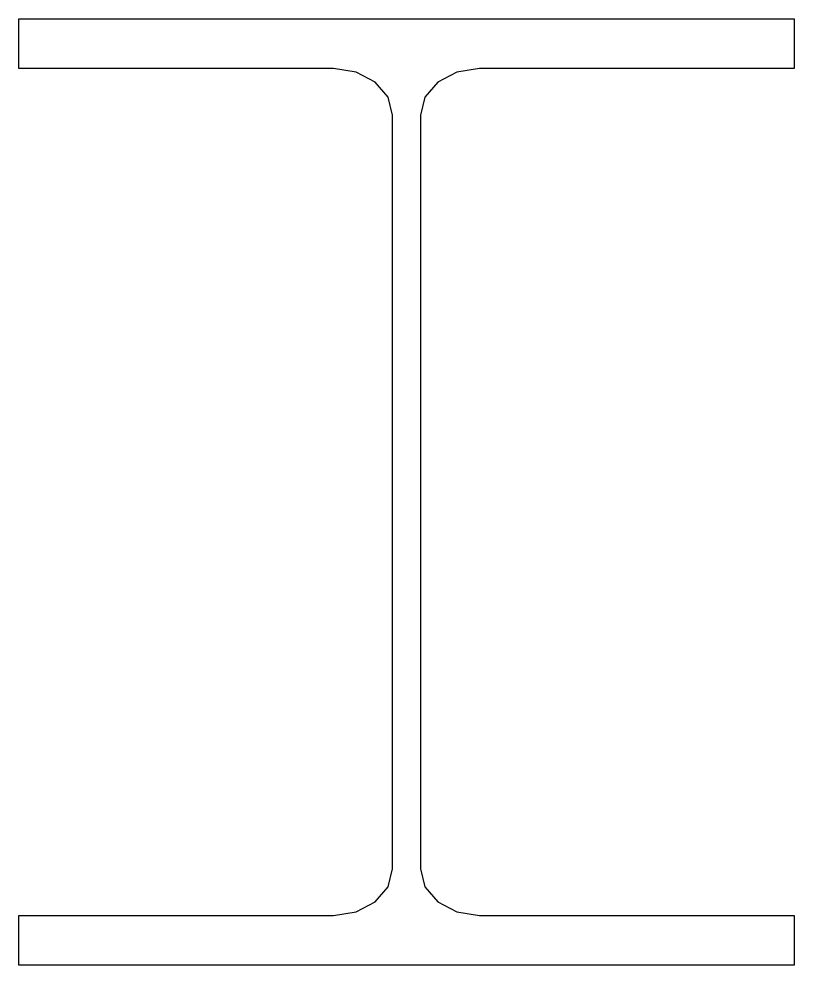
# Model space of a CAD drawing. Header units: millimetres. Extents: x -254 to 0, y -310 to 0.
import ezdxf

# ---------------------------------------------------------------- set-up
doc = ezdxf.new("R2010")
doc.units = ezdxf.units.MM

msp = doc.modelspace()

# ---------------------------------------------------------------- linework, layer by layer
msp.add_lwpolyline([(-254, 0), (0, 0), (0, -16.26), (-103.12, -16.26), (-110.51, -17.42), (-116.77, -20.72), (-120.96, -25.66), (-122.43, -31.5), (-122.43, -278.38), (-120.96, -284.22), (-116.77, -289.16), (-110.51, -292.46), (-103.12, -293.62), (0, -293.62), (0, -309.88), (-254, -309.88), (-254, -293.62), (-150.88, -293.62), (-143.49, -292.46), (-137.23, -289.16), (-133.04, -284.22), (-131.57, -278.38), (-131.57, -31.5), (-133.04, -25.66), (-137.23, -20.72), (-143.49, -17.42), (-150.88, -16.26), (-254, -16.26)], close=True)

doc.saveas('drawing.dxf')
